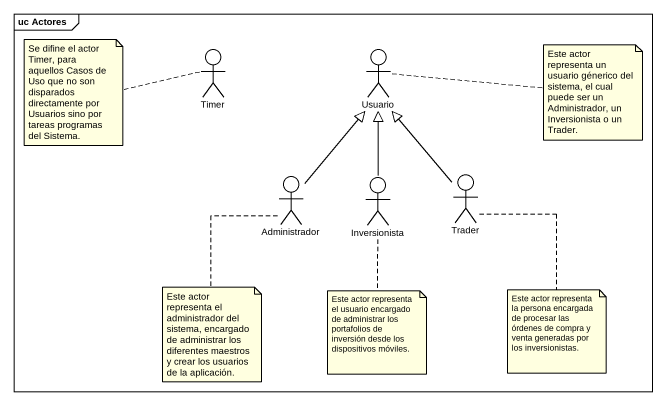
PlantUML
@startuml
mainframe uc Actores
actor Timer
actor Usuario
actor Administrador
actor Inversionista
actor Trader
Administrador -up-|> Usuario
Inversionista -up-|> Usuario
Trader -up-|> Usuario
note left of Timer : Se difine el actor Timer, para aquellos Casos de Uso que no son disparados directamente por Usuarios sino por tareas programas del Sistema.
note right of Usuario : Este actor representa un usuario génerico del sistema, el cual puede ser un Administrador, un Inversionista o un Trader.
note bottom of Administrador : Este actor representa el administrador del sistema, encargado de administrar los diferentes maestros y crear los usuarios de la aplicación.
note bottom of Inversionista : Este actor representa el usuario encargado de administrar los portafolios de inversión desde los dispositivos móviles.
note bottom of Trader : Este actor representa la persona encargada de procesar las órdenes de compra y venta generadas por los inversionistas.
@enduml
